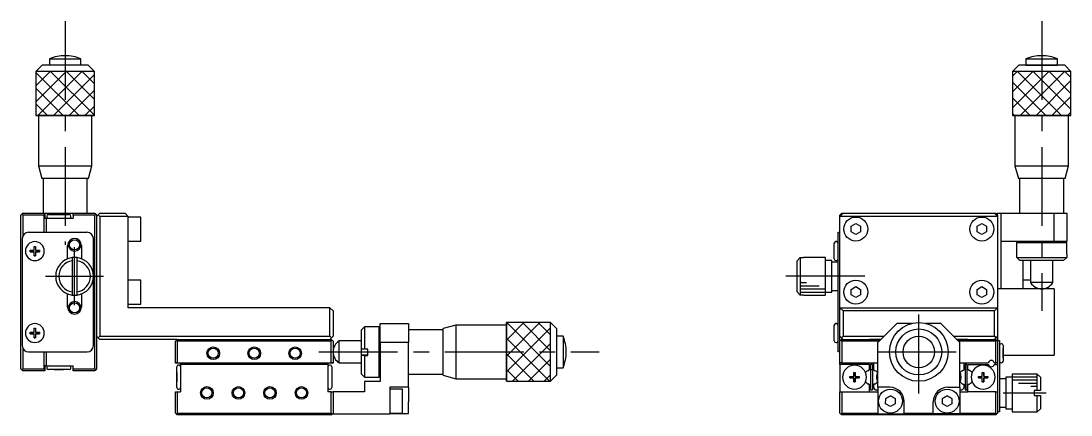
# Model space of a CAD drawing. Extents: x -81 to 365, y 18 to 340.
# Drawn here: x -12.7 to 153.9, y 164 to 226.5 of the extents above; entities that cross this region are included whole.
import ezdxf

# ---------------------------------------------------------------- set-up
doc = ezdxf.new("R2010")
doc.units = 0
doc.header["$LTSCALE"] = 10
doc.linetypes.add('CENTER', pattern=[2, 1.25, -0.25, 0.25, -0.25])
doc.linetypes.add('DASHED', pattern=[3.5, 2, -1.5])
doc.layers.get('0').update_dxf_attribs({"linetype": 'CONTINUOUS'})
doc.layers.add('CENTER', color=1, linetype='CENTER')

msp = doc.modelspace()

# ---------------------------------------------------------------- linework, layer by layer
at = {"color": 7, "linetype": 'CONTINUOUS'}
for p, q in [((-8.212688, 220.485914), (-3.212688, 220.485914)), ((-8.212688, 220.485914), (-8.212688, 219.485914)), ((-3.212688, 219.485914), (-3.212688, 220.485914)), ((146.71828, 220.485914), (151.71828, 220.485914)), ((146.71828, 220.485914), (146.71828, 219.485914)), ((151.71828, 219.485914), (151.71828, 220.485914)), ((-9.362688, 219.485914), (-10.362688, 218.485914)), ((-1.062688, 218.485914), (-10.362688, 218.485914)), ((-10.362688, 218.485914), (-10.362688, 211.485914)), ((-2.062688, 219.485914), (-9.362688, 219.485914)), ((-1.062688, 218.485914), (-2.062688, 219.485914)), ((-1.062688, 211.485914), (-1.062688, 218.485914)), ((145.56828, 219.485914), (144.56828, 218.485914)), ((153.86828, 218.485914), (144.56828, 218.485914)), ((144.56828, 218.485914), (144.56828, 211.485914)), ((146.71828, 219.485914), (145.56828, 219.485914)), ((152.86828, 219.485914), (145.56828, 219.485914)), ((151.71828, 219.485914), (146.71828, 219.485914)), ((146.71828, 219.485914), (151.71828, 219.485914)), ((152.86828, 219.485914), (151.71828, 219.485914)), ((153.86828, 218.485914), (152.86828, 219.485914)), ((153.86828, 211.485914), (153.86828, 218.485914)), ((-1.062688, 211.485914), (-10.362688, 211.485914)), ((-9.962688, 211.485914), (-10.362688, 211.485914)), ((-1.462688, 211.485914), (-9.962688, 211.485914)), ((-1.462688, 211.485914), (-9.962688, 211.485914)), ((-9.962688, 211.485914), (-9.962688, 203.485914)), ((-1.062688, 211.485914), (-1.462688, 211.485914)), ((-1.462688, 203.485914), (-1.462688, 211.485914)), ((149.21828, 211.485914), (144.56828, 211.485914)), ((144.96828, 211.485914), (144.96828, 203.485914)), ((153.86828, 211.485914), (149.21828, 211.485914)), ((153.46828, 203.485914), (153.46828, 211.485914)), ((-9.962688, 203.485914), (-5.712688, 203.485914)), ((-9.962688, 203.485914), (-9.412688, 201.485914)), ((-5.712688, 203.485914), (-1.462688, 203.485914)), ((-2.012688, 201.485914), (-1.462688, 203.485914)), ((144.96828, 203.485914), (153.46828, 203.485914)), ((144.96828, 203.485914), (145.51828, 201.485914)), ((152.91828, 201.485914), (153.46828, 203.485914)), ((-9.212688, 201.485914), (-9.412688, 201.485914)), ((-2.012688, 201.485914), (-9.412688, 201.485914)), ((-2.212688, 201.485914), (-9.212688, 201.485914)), ((-9.212688, 201.485914), (-9.212688, 195.985914)), ((-2.012688, 201.485914), (-2.212688, 201.485914)), ((-2.212688, 195.985914), (-2.212688, 201.485914)), ((152.91828, 201.485914), (145.51828, 201.485914)), ((145.71828, 201.485914), (145.71828, 195.985914)), ((152.71828, 195.985914), (152.71828, 201.485914)), ((-12.712688, 195.685914), (-12.562688, 195.835914)), ((-12.712688, 171.285914), (-12.712688, 195.685914)), ((-12.562688, 195.835914), (-12.412688, 195.985914)), ((-12.412688, 195.685914), (-12.562688, 195.835914)), ((-12.512688, 195.985914), (-12.512688, 195.885914)), ((-12.512688, 195.985914), (-12.412688, 195.985914)), ((-12.412688, 195.985914), (-9.012688, 195.985914)), ((-12.412688, 195.685914), (-12.412688, 192.421804)), ((-9.012688, 195.685914), (-12.412688, 195.685914)), ((-9.012688, 195.985914), (-9.012688, 195.685914)), ((-9.012688, 195.985914), (-8.912688, 195.985914)), ((-9.012688, 192.985914), (-9.012688, 195.685914)), ((-8.912688, 195.985914), (-4.412688, 195.985914)), ((-8.912688, 195.985914), (-8.912688, 195.185914)), ((-8.912688, 195.185914), (-8.712688, 195.185914)), ((-8.712688, 195.185914), (-8.712688, 192.985914)), ((-8.712688, 195.185914), (-7.512688, 195.185914)), ((-8.612688, 195.535914), (-8.612688, 195.435914)), ((-8.362688, 195.785914), (-6.712688, 195.785914)), ((-7.512688, 195.185914), (-5.912688, 195.185914)), ((-7.462688, 195.785914), (-6.837688, 195.785914)), ((-6.837688, 195.785914), (-6.587688, 195.785914)), ((-6.712688, 195.785914), (-5.062688, 195.785914)), ((-6.587688, 195.785914), (-5.962688, 195.785914)), ((-5.912688, 195.185914), (-4.412688, 195.185914)), ((-4.812688, 195.435914), (-4.812688, 195.535914)), ((-4.412688, 195.985914), (-1.012688, 195.985914)), ((-4.412688, 195.685914), (-4.412688, 195.985914)), ((-4.412688, 195.685914), (-4.412688, 195.185914)), ((-1.012688, 195.685914), (-4.412688, 195.685914)), ((-1.012688, 195.985914), (-0.862688, 195.835914)), ((-0.862688, 195.835914), (-1.012688, 195.685914)), ((-1.012688, 171.285914), (-1.012688, 195.685914)), ((-0.862688, 195.835914), (-0.712688, 195.685914)), ((-0.462688, 195.735914), (-0.712688, 195.485914)), ((-0.712688, 195.685914), (-0.712688, 171.285914)), ((-0.212688, 195.985914), (-0.462688, 195.735914)), ((-0.212688, 195.485914), (-0.462688, 195.735914)), ((-0.212688, 195.985914), (3.787312, 195.985914)), ((-0.212688, 195.485914), (-0.212688, 176.485914)), ((4.287312, 195.485914), (-0.212688, 195.485914)), ((4.287312, 195.485914), (3.787312, 195.985914)), ((4.287312, 180.985914), (4.287312, 195.485914)), ((6.287312, 195.385914), (4.287312, 195.385914)), ((6.287312, 191.585914), (6.287312, 195.385914)), ((117.21828, 195.485914), (117.71828, 195.985914)), ((117.36828, 195.835914), (117.21828, 195.685914)), ((117.21828, 195.485914), (117.21828, 195.685914)), ((142.21828, 195.485914), (117.21828, 195.485914)), ((117.21828, 180.985914), (117.21828, 195.485914)), ((117.51828, 195.985914), (117.36828, 195.835914)), ((117.36828, 195.835914), (117.46828, 195.735914)), ((117.51828, 195.985914), (117.71828, 195.985914)), ((117.71828, 195.985914), (141.71828, 195.985914)), ((141.71828, 195.985914), (142.21828, 195.485914)), ((141.71828, 195.985914), (141.91828, 195.985914)), ((142.06828, 195.835914), (141.91828, 195.985914)), ((142.06828, 195.835914), (141.96828, 195.735914)), ((142.21828, 195.685914), (142.06828, 195.835914)), ((142.21828, 195.685914), (142.21828, 195.985914)), ((142.21828, 195.985914), (142.71828, 195.985914)), ((142.21828, 195.685914), (142.21828, 195.485914)), ((142.21828, 195.485914), (142.21828, 180.985914)), ((142.71828, 195.985914), (142.71828, 191.485914)), ((142.71828, 195.985914), (151.21828, 195.985914)), ((151.21828, 191.485914), (151.21828, 195.985914)), ((151.21828, 195.985914), (153.21828, 195.985914)), ((153.21828, 195.985914), (153.21828, 191.485914)), ((118.96828, 193.918926), (119.71828, 194.351939)), ((118.96828, 193.052901), (118.96828, 193.918926)), ((119.71828, 194.351939), (120.46828, 193.918926)), ((120.46828, 193.918926), (120.46828, 193.052901)), ((138.96828, 193.918926), (139.71828, 194.351939)), ((138.96828, 193.052901), (138.96828, 193.918926)), ((139.71828, 194.351939), (140.46828, 193.918926)), ((140.46828, 193.918926), (140.46828, 193.052901)), ((-12.512688, 191.985914), (-12.512688, 174.985914)), ((-11.512688, 192.985914), (-2.212688, 192.985914)), ((-1.212688, 185.985914), (-1.212688, 191.985914)), ((4.287312, 191.585914), (6.287312, 191.585914)), ((116.91828, 192.985914), (117.21828, 192.985914)), ((116.91828, 191.985914), (116.91828, 192.985914)), ((116.91828, 190.785914), (116.91828, 191.985914)), ((119.71828, 192.619888), (118.96828, 193.052901)), ((120.46828, 193.052901), (119.71828, 192.619888)), ((139.71828, 192.619888), (138.96828, 193.052901)), ((140.46828, 193.052901), (139.71828, 192.619888)), ((-11.262688, 190.110914), (-10.637688, 190.110914)), ((-11.262688, 189.860914), (-11.262688, 190.110914)), ((-10.637688, 190.735914), (-10.387688, 190.735914)), ((-10.637688, 190.110914), (-10.637688, 190.735914)), ((-10.387688, 190.735914), (-10.387688, 190.110914)), ((-10.387688, 190.110914), (-9.762688, 190.110914)), ((-9.762688, 190.110914), (-9.762688, 189.860914)), ((-5.312688, 188.776971), (-5.312688, 190.885914)), ((-3.112688, 190.885914), (-3.112688, 188.776971)), ((116.31828, 189.985914), (116.31828, 191.235914)), ((116.31828, 188.735914), (116.31828, 189.985914)), ((116.66828, 191.485914), (116.56828, 191.485914)), ((116.91828, 189.185914), (116.91828, 190.785914)), ((151.21828, 191.485914), (142.71828, 191.485914)), ((142.71828, 191.485914), (142.71828, 183.985914)), ((145.41828, 191.485914), (145.21828, 191.285914)), ((153.21828, 191.285914), (145.21828, 191.285914)), ((145.21828, 191.285914), (145.21828, 189.485914)), ((153.21828, 191.485914), (151.21828, 191.485914)), ((153.21828, 191.285914), (153.01828, 191.485914)), ((153.21828, 189.485914), (153.21828, 191.285914)), ((-10.637688, 189.860914), (-11.262688, 189.860914)), ((-11.262688, 189.860914), (-10.637688, 189.860914)), ((-10.637688, 189.235914), (-10.637688, 189.860914)), ((-10.387688, 189.235914), (-10.637688, 189.235914)), ((-10.637688, 189.235914), (-10.387688, 189.235914)), ((-10.387688, 189.860914), (-10.387688, 189.235914)), ((-9.762688, 189.860914), (-10.387688, 189.860914)), ((-10.387688, 189.860914), (-9.762688, 189.860914)), ((-4.612688, 188.959127), (-4.612688, 188.453706)), ((-4.612688, 188.959127), (-4.612688, 183.0127)), ((-4.612688, 188.453706), (-4.612688, 183.518121)), ((-3.812688, 188.453706), (-3.812688, 188.959127)), ((-3.812688, 183.518121), (-3.812688, 188.453706)), ((110.41828, 188.453706), (110.91828, 188.959127)), ((110.41828, 183.518121), (110.41828, 188.453706)), ((110.91828, 188.959127), (110.91828, 183.0127)), ((110.91828, 188.959127), (111.41828, 188.959127)), ((111.41828, 188.959127), (111.41828, 188.985914)), ((114.91828, 188.985914), (111.41828, 188.985914)), ((114.91828, 182.985914), (114.91828, 188.985914)), ((114.91828, 188.485914), (114.91828, 188.985914)), ((114.91828, 183.485914), (114.91828, 188.485914)), ((114.91828, 183.485914), (114.91828, 188.485914)), ((115.91828, 188.485914), (114.91828, 188.485914)), ((115.91828, 188.085814), (115.91828, 188.485914)), ((115.91828, 188.235914), (115.91828, 188.485914)), ((116.56828, 188.485914), (116.66828, 188.485914)), ((116.91828, 177.785914), (116.91828, 189.185914)), ((145.249653, 189.485914), (145.21828, 189.485914)), ((145.249653, 189.485914), (145.21828, 189.485914)), ((145.249653, 188.985914), (145.249653, 189.485914)), ((145.249653, 188.985914), (153.186907, 188.985914)), ((145.754178, 188.485914), (145.249653, 188.985914)), ((152.682382, 188.485914), (145.754178, 188.485914)), ((146.260225, 188.485914), (145.754178, 188.485914)), ((146.21828, 188.485914), (146.21828, 183.985914)), ((147.46828, 188.485914), (147.46828, 184.985914)), ((150.96828, 184.985914), (150.96828, 188.485914)), ((152.682382, 188.485914), (152.176335, 188.485914)), ((153.186907, 188.985914), (152.682382, 188.485914)), ((153.21828, 189.485914), (153.186907, 189.485914)), ((153.21828, 189.485914), (153.186907, 189.485914)), ((153.186907, 189.485914), (153.186907, 188.985914)), ((116.91828, 188.235914), (115.91828, 188.235914)), ((115.91828, 186.080934), (115.91828, 188.085814)), ((-1.212688, 174.985914), (-1.212688, 185.985914)), ((6.287312, 185.385914), (4.287312, 185.385914)), ((6.287312, 181.585914), (6.287312, 185.385914)), ((115.91828, 185.890893), (115.91828, 186.080934)), ((115.91828, 183.886013), (115.91828, 185.890893)), ((147.46828, 185.385914), (146.21828, 185.385914)), ((150.96828, 184.985914), (147.46828, 184.985914)), ((-4.612688, 183.518121), (-4.612688, 183.0127)), ((-3.812688, 183.0127), (-3.812688, 183.518121)), ((110.91828, 183.0127), (110.41828, 183.518121)), ((114.91828, 182.985914), (114.91828, 183.485914)), ((114.91828, 183.485914), (115.91828, 183.485914)), ((115.91828, 183.485914), (115.91828, 183.886013)), ((115.91828, 183.735914), (116.91828, 183.735914)), ((115.91828, 183.485914), (115.91828, 183.735914)), ((118.96828, 183.918926), (119.71828, 184.351939)), ((118.96828, 183.052901), (118.96828, 183.918926)), ((119.71828, 184.351939), (120.46828, 183.918926)), ((120.46828, 183.918926), (120.46828, 183.052901)), ((138.96828, 183.918926), (139.71828, 184.351939)), ((138.96828, 183.052901), (138.96828, 183.918926)), ((139.71828, 184.351939), (140.46828, 183.918926)), ((140.46828, 183.918926), (140.46828, 183.052901)), ((151.21828, 183.985914), (142.21828, 183.985914)), ((148.21828, 183.985914), (148.21828, 184.249121)), ((151.21828, 183.985914), (151.21828, 173.485914)), ((-5.312688, 181.085914), (-5.312688, 183.194857)), ((-3.112688, 183.194857), (-3.112688, 181.085914)), ((4.287312, 181.585914), (6.287312, 181.585914)), ((111.41828, 183.0127), (110.91828, 183.0127)), ((111.41828, 182.985914), (111.41828, 183.0127)), ((111.41828, 182.985914), (114.91828, 182.985914)), ((119.71828, 182.619888), (118.96828, 183.052901)), ((120.46828, 183.052901), (119.71828, 182.619888)), ((139.71828, 182.619888), (138.96828, 183.052901)), ((140.46828, 183.052901), (139.71828, 182.619888)), ((36.287312, 180.985914), (4.287312, 180.985914)), ((36.287312, 176.485914), (36.287312, 180.985914)), ((36.787312, 180.485914), (36.287312, 180.985914)), ((36.787312, 180.485914), (36.787312, 176.485914)), ((117.71828, 180.485914), (117.21828, 180.985914)), ((117.21828, 180.985914), (142.21828, 180.985914)), ((117.21828, 176.485914), (117.21828, 180.985914)), ((141.71828, 180.485914), (117.71828, 180.485914)), ((117.71828, 180.485914), (117.71828, 176.485914)), ((142.21828, 180.985914), (141.71828, 180.485914)), ((141.71828, 176.485914), (141.71828, 180.485914)), ((142.21828, 180.985914), (142.21828, 176.485914)), ((44.287312, 178.485914), (48.787312, 178.485914)), ((44.287312, 175.485914), (44.287312, 178.485914)), ((48.787312, 178.485914), (48.787312, 175.485914)), ((64.287312, 178.235914), (64.287312, 178.635914)), ((64.287312, 169.335914), (64.287312, 178.635914)), ((71.287312, 178.635914), (64.287312, 178.635914)), ((71.287312, 169.335914), (71.287312, 178.635914)), ((72.287312, 177.635914), (71.287312, 178.635914)), ((116.66828, 178.485914), (116.56828, 178.485914)), ((126.21828, 178.485914), (123.21828, 175.485914)), ((128.546742, 178.485914), (126.21828, 178.485914)), ((133.21828, 178.485914), (130.889817, 178.485914)), ((136.21828, 175.485914), (133.21828, 178.485914)), ((-11.262688, 177.110914), (-10.637688, 177.110914)), ((-11.262688, 176.860914), (-11.262688, 177.110914)), ((-10.637688, 176.860914), (-11.262688, 176.860914)), ((-11.262688, 176.860914), (-10.637688, 176.860914)), ((-10.637688, 177.735914), (-10.387688, 177.735914)), ((-10.637688, 177.110914), (-10.637688, 177.735914)), ((-10.637688, 176.235914), (-10.637688, 176.860914)), ((-10.387688, 177.735914), (-10.387688, 177.110914)), ((-10.387688, 177.110914), (-9.762688, 177.110914)), ((-10.387688, 176.860914), (-10.387688, 176.235914)), ((-9.762688, 176.860914), (-10.387688, 176.860914)), ((-10.387688, 176.860914), (-9.762688, 176.860914)), ((-9.762688, 177.110914), (-9.762688, 176.860914)), ((41.787312, 177.985914), (41.287312, 177.485914)), ((41.287312, 174.45452), (41.287312, 177.485914)), ((41.787312, 177.985914), (41.787312, 174.449951)), ((44.087312, 177.985914), (41.787312, 177.985914)), ((44.087312, 173.949687), (44.087312, 177.985914)), ((44.287312, 177.785914), (44.087312, 177.985914)), ((54.287312, 177.485914), (48.787312, 177.485914)), ((56.287312, 178.235914), (54.287312, 177.685914)), ((54.287312, 170.285914), (54.287312, 177.685914)), ((54.287312, 177.485914), (54.287312, 177.685914)), ((54.287312, 170.485914), (54.287312, 177.485914)), ((56.287312, 178.235914), (56.287312, 169.735914)), ((64.287312, 178.235914), (56.287312, 178.235914)), ((64.287312, 173.985914), (64.287312, 178.235914)), ((64.287312, 169.735914), (64.287312, 178.235914)), ((72.287312, 170.335914), (72.287312, 177.635914)), ((116.31828, 176.985914), (116.31828, 178.235914)), ((116.31828, 175.735914), (116.31828, 176.985914)), ((116.91828, 176.185914), (116.91828, 177.785914)), ((-10.387688, 176.235914), (-10.637688, 176.235914)), ((-10.637688, 176.235914), (-10.387688, 176.235914)), ((-0.712688, 176.485914), (-0.462688, 176.235914)), ((-0.462688, 176.235914), (-0.212688, 176.485914)), ((-0.462688, 176.235914), (-0.212688, 175.985914)), ((-0.212688, 176.485914), (36.287312, 176.485914)), ((12.087312, 175.985914), (-0.212688, 175.985914)), ((11.787312, 175.685914), (11.937312, 175.835914)), ((11.787312, 172.285914), (11.787312, 175.685914)), ((11.937312, 175.835914), (12.087312, 175.985914)), ((11.937312, 175.835914), (12.087312, 175.685914)), ((12.087312, 175.985914), (36.487312, 175.985914)), ((12.087312, 175.685914), (12.087312, 172.285914)), ((36.487312, 175.685914), (12.087312, 175.685914)), ((36.287312, 176.485914), (36.537312, 176.235914)), ((36.287312, 175.985914), (36.537312, 176.235914)), ((36.487312, 175.985914), (36.637312, 175.835914)), ((36.487312, 175.685914), (36.637312, 175.835914)), ((36.487312, 172.285914), (36.487312, 175.685914)), ((36.537312, 176.235914), (36.787312, 176.485914)), ((36.637312, 175.835914), (36.787312, 175.685914)), ((36.787312, 175.685914), (36.787312, 172.285914)), ((37.787312, 172.235914), (37.787312, 175.735914)), ((41.287312, 175.735914), (37.787312, 175.735914)), ((44.287312, 175.485914), (44.287312, 169.285914)), ((48.787312, 175.485914), (44.287312, 175.485914)), ((48.787312, 168.385914), (48.787312, 175.485914)), ((73.287312, 176.485914), (72.287312, 176.485914)), ((73.287312, 176.485914), (73.287312, 171.485914)), ((116.56828, 175.485914), (116.66828, 175.485914)), ((116.91828, 174.985914), (116.91828, 176.185914)), ((116.91828, 173.985914), (116.91828, 174.985914)), ((117.21828, 176.485914), (117.46828, 176.235914)), ((117.21828, 175.685914), (117.21828, 176.485914)), ((117.21828, 175.685914), (117.36828, 175.835914)), ((117.21828, 172.285914), (117.21828, 175.685914)), ((117.51828, 175.985914), (117.36828, 175.835914)), ((117.36828, 175.835914), (117.51828, 175.685914)), ((117.46828, 176.235914), (117.71828, 176.485914)), ((117.71828, 175.985914), (117.46828, 176.235914)), ((117.51828, 176.185914), (117.51828, 175.985914)), ((117.51828, 175.985914), (121.91828, 175.985914)), ((117.51828, 175.685914), (117.51828, 172.285914)), ((123.41828, 175.685914), (117.51828, 175.685914)), ((117.71828, 176.485914), (124.21828, 176.485914)), ((122.11828, 175.785914), (121.91828, 175.985914)), ((123.71828, 175.985914), (121.91828, 175.985914)), ((123.51828, 175.785914), (122.11828, 175.785914)), ((123.21828, 168.385914), (123.21828, 175.485914)), ((135.21828, 176.485914), (141.71828, 176.485914)), ((137.51828, 175.985914), (135.71828, 175.985914)), ((137.31828, 175.785914), (135.91828, 175.785914)), ((141.91828, 175.685914), (136.01828, 175.685914)), ((136.21828, 168.385914), (136.21828, 175.485914)), ((137.51828, 175.985914), (137.31828, 175.785914)), ((137.51828, 175.985914), (141.91828, 175.985914)), ((141.71828, 176.485914), (141.96828, 176.235914)), ((141.96828, 176.235914), (141.71828, 175.985914)), ((141.91828, 175.985914), (141.91828, 176.185914)), ((142.06828, 175.835914), (141.91828, 175.985914)), ((141.91828, 175.685914), (142.06828, 175.835914)), ((141.91828, 172.285914), (141.91828, 175.685914)), ((141.96828, 176.235914), (142.21828, 176.485914)), ((142.06828, 175.835914), (142.21828, 175.685914)), ((142.21828, 176.485914), (142.21828, 175.785914)), ((142.21828, 175.785914), (142.51828, 175.785914)), ((142.21828, 175.685914), (142.21828, 175.785914)), ((142.21828, 175.685914), (142.21828, 172.285914)), ((142.51828, 175.785914), (142.51828, 174.785914)), ((142.86828, 175.285914), (142.76828, 175.285914)), ((143.11828, 175.035914), (143.11828, 172.535914)), ((143.11828, 175.035914), (143.11828, 173.910914)), ((-12.412688, 174.550024), (-12.412688, 171.285914)), ((-11.512688, 173.985914), (-2.212688, 173.985914)), ((-9.012688, 171.285914), (-9.012688, 173.985914)), ((-8.712688, 173.985914), (-8.712688, 171.785914)), ((41.287312, 173.459145), (41.287312, 174.454523)), ((41.787312, 174.449951), (41.287312, 174.45452)), ((41.287312, 173.459145), (41.287312, 173.454561)), ((41.287312, 173.454561), (41.787312, 173.449992)), ((41.287312, 170.485914), (41.287312, 173.454561)), ((42.287312, 174.449951), (41.787312, 174.449951)), ((41.787312, 173.449992), (41.787312, 169.985914)), ((41.787312, 173.449992), (42.287312, 173.449992)), ((42.287312, 173.449992), (42.287312, 174.449951)), ((44.087312, 169.985914), (44.087312, 173.949687)), ((64.287312, 169.735914), (64.287312, 173.985914)), ((117.21828, 173.985914), (116.91828, 173.985914)), ((142.51828, 174.785914), (142.51828, 174.585914)), ((142.51828, 174.585914), (142.51828, 172.985914)), ((143.11828, 174.535914), (143.11828, 173.910914)), ((143.11828, 173.910914), (143.11828, 174.535914)), ((143.11828, 173.910914), (143.11828, 173.660914)), ((143.11828, 173.660914), (143.11828, 173.910914)), ((143.11828, 173.910914), (143.11828, 173.660914)), ((143.11828, 173.660914), (143.11828, 172.535914)), ((143.11828, 173.035914), (143.11828, 173.660914)), ((143.11828, 173.660914), (143.11828, 173.035914)), ((143.11828, 173.485914), (151.21828, 173.485914)), ((-8.712688, 171.785914), (-8.912688, 171.785914)), ((-8.912688, 171.785914), (-8.912688, 170.985914)), ((-8.712688, 171.785914), (-7.512688, 171.785914)), ((-7.512688, 171.785914), (-5.912688, 171.785914)), ((-5.912688, 171.785914), (-4.412688, 171.785914)), ((-4.412688, 171.285914), (-4.412688, 171.785914)), ((12.087312, 172.285914), (11.787312, 172.285914)), ((11.787312, 172.185914), (11.787312, 172.285914)), ((12.587312, 172.185914), (11.787312, 172.185914)), ((11.987312, 168.335914), (11.987312, 171.635914)), ((11.987312, 170.110914), (11.987312, 171.635914)), ((12.087312, 172.285914), (36.487312, 172.285914)), ((12.337312, 171.885914), (12.237312, 171.885914)), ((12.587312, 171.985914), (12.587312, 172.185914)), ((12.587312, 171.985914), (12.587312, 170.785914)), ((35.987312, 171.985914), (12.587312, 171.985914)), ((36.787312, 172.185914), (35.987312, 172.185914)), ((35.987312, 172.185914), (35.987312, 171.985914)), ((35.987312, 171.985914), (35.987312, 170.785914)), ((36.337312, 171.885914), (36.237312, 171.885914)), ((36.787312, 172.285914), (36.487312, 172.285914)), ((36.587312, 171.635914), (36.587312, 169.985914)), ((36.787312, 172.285914), (36.787312, 172.185914)), ((37.787312, 172.235914), (41.287312, 172.235914)), ((117.51828, 172.285914), (117.21828, 172.285914)), ((117.21828, 171.985914), (117.21828, 172.285914)), ((121.91828, 171.985914), (117.21828, 171.985914)), ((117.21828, 171.985914), (117.21828, 167.685914)), ((117.51828, 172.285914), (122.51828, 172.285914)), ((117.51828, 172.285914), (117.51828, 171.985914)), ((121.91828, 171.18738), (121.91828, 171.985914)), ((122.06828, 171.985914), (122.06828, 167.985914)), ((122.36828, 171.985914), (122.06828, 171.985914)), ((122.06828, 171.985914), (122.06828, 171.166926)), ((122.36828, 171.985914), (122.36828, 167.985914)), ((122.51828, 172.285914), (122.51828, 172.185914)), ((123.21828, 172.185914), (122.51828, 172.185914)), ((122.51828, 172.185914), (122.51828, 171.18738)), ((136.91828, 172.185914), (136.21828, 172.185914)), ((136.91828, 172.285914), (140.74131, 172.285914)), ((136.91828, 172.185914), (136.91828, 172.285914)), ((136.91828, 171.18738), (136.91828, 172.185914)), ((137.06828, 171.985914), (137.06828, 167.985914)), ((137.36828, 171.985914), (137.06828, 171.985914)), ((137.06828, 171.985914), (137.06828, 171.166926)), ((137.36828, 171.985914), (137.36828, 167.985914)), ((137.51828, 171.18738), (137.51828, 171.985914)), ((137.51828, 171.985914), (140.74131, 171.985914)), ((141.695249, 172.285914), (141.91828, 172.285914)), ((141.695249, 171.985914), (142.21828, 171.985914)), ((142.21828, 172.285914), (141.91828, 172.285914)), ((141.91828, 171.985914), (141.91828, 172.285914)), ((142.21828, 172.285914), (142.21828, 171.985914)), ((142.21828, 171.985914), (142.21828, 167.685914)), ((142.51828, 172.985914), (142.51828, 165.485914)), ((142.76828, 172.285914), (142.86828, 172.285914)), ((-12.562688, 171.135914), (-12.712688, 171.285914)), ((-12.562688, 171.135914), (-12.412688, 171.285914)), ((-12.412688, 170.985914), (-12.562688, 171.135914)), ((-12.412688, 171.285914), (-9.012688, 171.285914)), ((-9.012688, 170.985914), (-12.412688, 170.985914)), ((-9.012688, 171.285914), (-9.012688, 170.985914)), ((-8.912688, 170.985914), (-9.012688, 170.985914)), ((-8.612688, 171.535914), (-8.612688, 171.435914)), ((-5.062688, 171.185914), (-8.362688, 171.185914)), ((-6.837688, 171.185914), (-8.362688, 171.185914)), ((-7.462688, 171.185914), (-6.837688, 171.185914)), ((-6.837688, 171.185914), (-7.462688, 171.185914)), ((-6.712688, 171.185914), (-6.837688, 171.185914)), ((-6.587688, 171.185914), (-6.837688, 171.185914)), ((-6.837688, 171.185914), (-6.587688, 171.185914)), ((-6.587688, 171.185914), (-6.712688, 171.185914)), ((-5.062688, 171.185914), (-6.587688, 171.185914)), ((-5.962688, 171.185914), (-6.587688, 171.185914)), ((-6.587688, 171.185914), (-5.962688, 171.185914)), ((-4.812688, 171.435914), (-4.812688, 171.535914)), ((-4.412688, 171.285914), (-1.012688, 171.285914)), ((-4.412688, 170.985914), (-4.412688, 171.285914)), ((-1.012688, 170.985914), (-4.412688, 170.985914)), ((-1.012688, 171.285914), (-0.862688, 171.135914)), ((-0.862688, 171.135914), (-1.012688, 170.985914)), ((-0.712688, 171.285914), (-0.862688, 171.135914)), ((11.987312, 170.735914), (11.987312, 170.110914)), ((11.987312, 170.110914), (11.987312, 170.735914)), ((11.987312, 169.985914), (11.987312, 170.110914)), ((11.987312, 169.860914), (11.987312, 170.110914)), ((11.987312, 170.110914), (11.987312, 169.860914)), ((11.987312, 169.860914), (11.987312, 169.985914)), ((12.587312, 170.785914), (12.587312, 169.185914)), ((35.987312, 170.785914), (35.987312, 169.185914)), ((36.587312, 170.735914), (36.587312, 170.110914)), ((36.587312, 170.110914), (36.587312, 169.860914)), ((36.587312, 169.985914), (36.587312, 168.335914)), ((41.287312, 170.485914), (41.787312, 169.985914)), ((41.787312, 169.985914), (44.087312, 169.985914)), ((44.087312, 169.985914), (44.287312, 170.185914)), ((48.787312, 170.485914), (54.287312, 170.485914)), ((54.287312, 170.285914), (54.287312, 170.485914)), ((54.287312, 170.285914), (56.287312, 169.735914)), ((71.287312, 169.335914), (72.287312, 170.335914)), ((72.287312, 171.485914), (73.287312, 171.485914)), ((118.76828, 170.110914), (119.39328, 170.110914)), ((118.76828, 169.860914), (118.76828, 170.110914)), ((119.39328, 170.735914), (119.64328, 170.735914)), ((119.39328, 170.110914), (119.39328, 170.735914)), ((119.64328, 170.735914), (119.64328, 170.110914)), ((119.64328, 170.110914), (119.64328, 170.735914)), ((119.64328, 170.110914), (120.26828, 170.110914)), ((120.26828, 170.110914), (120.26828, 169.860914)), ((120.26828, 169.860914), (120.26828, 170.110914)), ((121.62303, 171.016917), (121.91828, 171.18738)), ((121.91828, 171.285914), (122.06828, 171.285914)), ((122.06828, 171.235914), (122.06828, 171.166926)), ((122.06828, 171.235914), (122.06828, 168.735914)), ((122.06828, 171.235914), (122.06828, 171.166926)), ((122.06828, 171.235914), (122.06828, 171.166926)), ((122.06828, 171.235914), (122.06828, 171.166926)), ((122.36828, 171.285914), (122.51828, 171.285914)), ((122.51828, 171.18738), (122.81353, 171.016917)), ((136.62303, 171.016917), (136.91828, 171.18738)), ((136.91828, 171.285914), (137.06828, 171.285914)), ((137.06828, 171.235914), (137.06828, 171.166926)), ((137.06828, 171.235914), (137.06828, 168.735914)), ((137.06828, 171.235914), (137.06828, 171.166926)), ((137.06828, 171.235914), (137.06828, 171.166926)), ((137.06828, 171.235914), (137.06828, 171.166926)), ((137.06828, 171.235914), (137.06828, 171.166926)), ((137.36828, 171.285914), (137.51828, 171.285914)), ((137.81353, 171.016917), (137.51828, 171.18738)), ((139.16828, 170.110914), (139.79328, 170.110914)), ((139.16828, 169.860914), (139.16828, 170.110914)), ((139.79328, 170.735914), (140.04328, 170.735914)), ((139.79328, 170.110914), (139.79328, 170.735914)), ((140.04328, 170.735914), (140.04328, 170.110914)), ((140.04328, 170.110914), (140.04328, 170.735914)), ((140.04328, 170.110914), (140.66828, 170.110914)), ((140.66828, 170.110914), (140.66828, 169.860914)), ((140.66828, 169.860914), (140.66828, 170.110914)), ((143.51828, 169.985914), (143.51828, 164.985914)), ((144.51828, 169.985914), (143.51828, 169.985914)), ((143.51828, 169.985914), (143.51828, 164.985914)), ((144.51828, 169.985914), (143.51828, 169.985914)), ((144.51828, 170.485914), (144.51828, 164.485914)), ((148.51828, 170.485914), (144.51828, 170.485914)), ((144.51828, 170.485914), (144.51828, 164.485914)), ((148.51828, 170.485914), (144.51828, 170.485914)), ((148.51828, 167.885914), (148.51828, 170.485914)), ((149.01828, 169.985914), (148.51828, 170.485914)), ((148.51828, 167.885914), (148.51828, 170.485914)), ((149.01828, 169.985914), (148.51828, 170.485914)), ((149.01828, 169.985914), (149.01828, 167.885914)), ((149.01828, 169.985914), (149.01828, 167.885914)), ((11.987312, 168.335914), (11.987312, 169.860914)), ((11.987312, 169.235914), (11.987312, 169.860914)), ((11.987312, 169.860914), (11.987312, 169.235914)), ((12.587312, 169.185914), (12.587312, 167.685914)), ((35.987312, 169.185914), (35.987312, 167.685914)), ((36.587312, 169.860914), (36.587312, 169.235914)), ((41.787312, 169.285914), (41.787312, 167.685914)), ((44.287312, 169.285914), (41.787312, 169.285914)), ((48.787312, 168.385914), (45.787312, 168.385914)), ((45.787312, 168.385914), (45.787312, 164.185914)), ((48.787312, 168.385914), (48.787312, 166.085914)), ((56.287312, 169.735914), (64.287312, 169.735914)), ((64.287312, 169.335914), (64.287312, 169.735914)), ((64.287312, 169.335914), (71.287312, 169.335914)), ((119.39328, 169.860914), (118.76828, 169.860914)), ((118.76828, 169.860914), (119.39328, 169.860914)), ((119.39328, 169.235914), (119.39328, 169.860914)), ((119.64328, 169.235914), (119.39328, 169.235914)), ((119.39328, 169.235914), (119.64328, 169.235914)), ((119.64328, 169.860914), (119.64328, 169.235914)), ((120.26828, 169.860914), (119.64328, 169.860914)), ((119.64328, 169.860914), (120.26828, 169.860914)), ((119.64328, 169.235914), (119.64328, 169.860914)), ((121.91828, 168.784448), (121.62303, 168.954911)), ((121.91828, 167.685914), (121.91828, 168.784448)), ((122.06828, 168.804901), (122.06828, 168.735914)), ((122.06828, 168.804901), (122.06828, 168.735914)), ((122.06828, 168.804901), (122.06828, 168.735914)), ((122.06828, 168.804901), (122.06828, 168.735914)), ((122.06828, 168.804901), (122.06828, 168.735914)), ((122.06828, 168.804901), (122.06828, 168.735914)), ((122.06828, 168.804901), (122.06828, 168.735914)), ((122.06828, 168.804901), (122.06828, 167.985914)), ((122.06828, 168.804901), (122.06828, 168.735914)), ((122.06828, 168.804901), (122.06828, 168.735914)), ((122.06828, 168.804901), (122.06828, 168.735914)), ((122.06828, 168.804901), (122.06828, 168.735914)), ((122.06828, 168.804901), (122.06828, 168.735914)), ((122.06828, 168.804901), (122.06828, 168.735914)), ((122.81353, 168.954911), (122.51828, 168.784448)), ((122.51828, 168.784448), (122.51828, 168.285914)), ((122.51828, 168.285914), (122.81828, 167.985914)), ((125.11828, 168.385914), (123.21828, 168.385914)), ((123.21828, 168.385914), (123.21828, 164.185914)), ((134.31828, 168.385914), (136.21828, 168.385914)), ((136.21828, 168.385914), (136.21828, 164.185914)), ((136.61828, 167.985914), (136.91828, 168.285914)), ((136.91828, 168.784448), (136.62303, 168.954911)), ((136.91828, 168.285914), (136.91828, 168.784448)), ((137.06828, 168.804901), (137.06828, 168.735914)), ((137.06828, 168.804901), (137.06828, 168.735914)), ((137.06828, 168.804901), (137.06828, 168.735914)), ((137.06828, 168.804901), (137.06828, 168.735914)), ((137.06828, 168.804901), (137.06828, 168.735914)), ((137.06828, 168.804901), (137.06828, 168.735914)), ((137.06828, 168.804901), (137.06828, 168.735914)), ((137.06828, 168.804901), (137.06828, 168.735914)), ((137.06828, 168.804901), (137.06828, 168.735914)), ((137.06828, 168.804901), (137.06828, 167.985914)), ((137.06828, 168.804901), (137.06828, 168.735914)), ((137.06828, 168.804901), (137.06828, 168.735914)), ((137.06828, 168.804901), (137.06828, 168.735914)), ((137.06828, 168.804901), (137.06828, 168.735914)), ((137.51828, 168.784448), (137.81353, 168.954911)), ((137.51828, 167.685914), (137.51828, 168.784448)), ((139.79328, 169.860914), (139.16828, 169.860914)), ((139.16828, 169.860914), (139.79328, 169.860914)), ((139.79328, 169.235914), (139.79328, 169.860914)), ((140.04328, 169.235914), (139.79328, 169.235914)), ((139.79328, 169.235914), (140.04328, 169.235914)), ((140.04328, 169.860914), (140.04328, 169.235914)), ((140.66828, 169.860914), (140.04328, 169.860914)), ((140.04328, 169.235914), (140.04328, 169.860914)), ((140.04328, 169.860914), (140.66828, 169.860914)), ((143.51828, 169.735914), (142.51828, 169.735914)), ((11.787312, 164.285914), (11.787312, 167.685914)), ((11.787312, 167.685914), (12.087312, 167.685914)), ((12.087312, 167.685914), (12.087312, 164.285914)), ((12.087312, 167.685914), (12.587312, 167.685914)), ((12.237312, 168.085914), (12.337312, 168.085914)), ((36.487312, 167.685914), (35.987312, 167.685914)), ((36.237312, 168.085914), (36.337312, 168.085914)), ((36.487312, 164.285914), (36.487312, 167.685914)), ((36.487312, 167.685914), (36.787312, 167.685914)), ((41.787312, 167.685914), (36.787312, 167.685914)), ((36.787312, 167.685914), (36.787312, 164.285914)), ((47.787312, 168.085914), (45.787312, 168.085914)), ((47.787312, 164.285914), (47.787312, 168.085914)), ((117.21828, 164.285914), (117.21828, 167.685914)), ((117.21828, 167.685914), (117.51828, 167.685914)), ((117.51828, 167.685914), (117.51828, 164.285914)), ((117.51828, 167.685914), (121.91828, 167.685914)), ((121.91828, 167.585914), (121.91828, 167.685914)), ((123.21828, 167.585914), (121.91828, 167.585914)), ((122.06828, 167.985914), (122.36828, 167.985914)), ((122.81828, 167.985914), (123.21828, 167.985914)), ((124.464389, 165.759711), (124.472232, 166.625701)), ((124.472232, 166.625701), (125.226123, 167.051904)), ((125.226123, 167.051904), (124.472232, 166.625701)), ((125.226123, 167.051904), (125.972171, 166.612116)), ((125.972171, 166.612116), (125.226123, 167.051904)), ((125.972171, 166.612116), (125.964328, 165.746126)), ((133.464389, 165.759711), (133.472232, 166.625701)), ((133.472232, 166.625701), (134.226123, 167.051904)), ((134.226123, 167.051904), (133.472232, 166.625701)), ((134.226123, 167.051904), (134.972171, 166.612116)), ((134.972171, 166.612116), (134.226123, 167.051904)), ((134.972171, 166.612116), (134.964328, 165.746126)), ((136.21828, 167.985914), (136.61828, 167.985914)), ((137.51828, 167.585914), (136.21828, 167.585914)), ((137.06828, 167.985914), (137.36828, 167.985914)), ((137.51828, 167.685914), (137.51828, 167.585914)), ((141.91828, 167.685914), (137.51828, 167.685914)), ((141.91828, 164.285914), (141.91828, 167.685914)), ((141.91828, 167.685914), (142.21828, 167.685914)), ((142.21828, 167.685914), (142.21828, 164.285914)), ((148.01828, 167.885914), (148.01828, 167.085914)), ((148.51828, 167.885914), (148.01828, 167.885914)), ((148.51828, 167.885914), (148.01828, 167.885914)), ((148.01828, 167.885914), (148.01828, 167.085914)), ((148.01828, 167.085914), (148.51828, 167.085914)), ((148.01828, 167.085914), (148.517887, 167.085914)), ((148.517887, 167.085914), (148.51828, 167.085914)), ((149.01828, 167.885914), (148.51828, 167.885914)), ((149.01828, 167.885914), (148.51828, 167.885914)), ((148.51828, 164.485914), (148.51828, 167.085914)), ((148.51828, 167.085914), (149.01828, 167.085914)), ((148.51828, 164.485914), (148.51828, 167.085914)), ((148.51828, 167.085914), (149.01828, 167.085914)), ((149.01828, 167.085914), (149.01828, 164.985914)), ((149.01828, 167.085914), (149.01828, 164.985914)), ((48.787312, 164.285914), (48.787312, 166.085914)), ((125.210437, 165.319924), (124.464389, 165.759711)), ((125.964328, 165.746126), (125.210437, 165.319924)), ((127.41828, 164.285914), (127.41828, 166.085914)), ((132.01828, 164.285914), (132.01828, 166.085914)), ((134.210437, 165.319924), (133.464389, 165.759711)), ((134.964328, 165.746126), (134.210437, 165.319924)), ((142.51828, 165.485914), (142.51828, 164.485914)), ((142.51828, 165.235914), (143.51828, 165.235914)), ((143.51828, 164.985914), (144.51828, 164.985914)), ((143.51828, 164.985914), (144.51828, 164.985914)), ((148.51828, 164.485914), (149.01828, 164.985914)), ((148.51828, 164.485914), (149.01828, 164.985914)), ((11.937312, 164.135914), (11.787312, 164.285914)), ((12.087312, 164.285914), (11.937312, 164.135914)), ((11.937312, 164.135914), (12.087312, 163.985914)), ((12.087312, 164.285914), (36.487312, 164.285914)), ((36.487312, 163.985914), (12.087312, 163.985914)), ((36.637312, 164.135914), (36.487312, 164.285914)), ((36.487312, 163.985914), (36.637312, 164.135914)), ((36.787312, 164.285914), (36.637312, 164.135914)), ((36.787312, 164.185914), (36.787312, 164.285914)), ((36.787312, 164.185914), (45.787312, 164.185914)), ((45.787312, 164.285914), (47.787312, 164.285914)), ((48.687312, 164.185914), (45.787312, 164.185914)), ((48.687312, 164.185914), (48.787312, 164.285914)), ((117.36828, 164.135914), (117.21828, 164.285914)), ((117.51828, 164.285914), (117.36828, 164.135914)), ((117.51828, 163.985914), (117.36828, 164.135914)), ((117.51828, 164.285914), (123.21828, 164.285914)), ((141.91828, 163.985914), (117.51828, 163.985914)), ((123.21828, 164.185914), (127.41828, 164.185914)), ((127.41828, 164.285914), (132.01828, 164.285914)), ((127.41828, 164.185914), (127.41828, 164.285914)), ((132.01828, 164.185914), (127.41828, 164.185914)), ((132.01828, 164.285914), (132.01828, 164.185914)), ((136.21828, 164.185914), (132.01828, 164.185914)), ((136.21828, 164.285914), (141.91828, 164.285914)), ((142.06828, 164.135914), (141.91828, 164.285914)), ((141.91828, 163.985914), (142.06828, 164.135914)), ((142.21828, 164.285914), (142.06828, 164.135914)), ((142.51828, 164.485914), (142.21828, 164.485914)), ((144.51828, 164.485914), (148.51828, 164.485914)), ((144.51828, 164.485914), (148.51828, 164.485914))]:
    msp.add_line(p, q, dxfattribs=at)
at = {"color": 3, "linetype": 'CONTINUOUS'}
for p, q in [((-10.362688, 216.188711), (-8.065485, 218.485914)), ((-10.362688, 213.688711), (-5.565485, 218.485914)), ((-10.362688, 218.339462), (-3.50914, 211.485914)), ((-10.065485, 211.485914), (-3.065485, 218.485914)), ((-8.00914, 218.485914), (-1.062688, 211.539462)), ((-5.50914, 218.485914), (-1.062688, 214.039462)), ((-3.00914, 218.485914), (-1.062688, 216.539462)), ((144.56828, 217.725646), (145.328548, 218.485914)), ((144.56828, 215.225646), (147.828548, 218.485914)), ((144.56828, 212.725646), (150.328548, 218.485914)), ((145.384893, 218.485914), (152.384893, 211.485914)), ((145.828548, 211.485914), (152.828548, 218.485914)), ((147.884893, 218.485914), (153.86828, 212.502526)), ((150.384893, 218.485914), (153.86828, 215.002526)), ((152.884893, 218.485914), (153.86828, 217.502526)), ((-7.565485, 211.485914), (-1.062688, 217.988711)), ((144.56828, 216.802526), (149.884893, 211.485914)), ((148.328548, 211.485914), (153.86828, 217.025646)), ((-10.362688, 215.839462), (-6.00914, 211.485914)), ((-5.065485, 211.485914), (-1.062688, 215.488711)), ((-10.362688, 213.339462), (-8.50914, 211.485914)), ((144.56828, 214.302526), (147.384893, 211.485914)), ((150.828548, 211.485914), (153.86828, 214.525646)), ((-2.565485, 211.485914), (-1.062688, 212.988711)), ((144.56828, 211.802526), (144.884893, 211.485914)), ((153.328548, 211.485914), (153.86828, 212.025646)), ((110.91828, 184.985914), (111.91828, 184.985914)), ((110.91828, 184.485914), (113.91828, 184.485914)), ((110.91828, 183.985914), (114.91828, 183.985914)), ((110.91828, 183.485914), (114.91828, 183.485914)), ((64.287312, 178.338711), (64.584515, 178.635914)), ((64.287312, 175.838711), (67.084515, 178.635914)), ((64.287312, 173.338711), (69.584515, 178.635914)), ((64.34086, 178.635914), (71.287312, 171.689462)), ((66.84086, 178.635914), (71.287312, 174.189462)), ((69.34086, 178.635914), (71.287312, 176.689462)), ((64.287312, 170.838711), (71.287312, 177.838711)), ((64.287312, 176.189462), (71.14086, 169.335914)), ((65.284515, 169.335914), (71.287312, 175.338711)), ((42.287312, 173.459145), (41.287312, 173.459145)), ((64.287312, 173.689462), (68.64086, 169.335914)), ((67.784515, 169.335914), (71.287312, 172.838711)), ((64.287312, 171.189462), (66.14086, 169.335914)), ((70.284515, 169.335914), (71.287312, 170.338711)), ((148.51828, 169.985914), (144.51828, 169.985914)), ((148.51828, 169.485914), (144.51828, 169.485914)), ((148.51828, 168.985914), (145.51828, 168.985914)), ((148.51828, 168.485914), (147.51828, 168.485914))]:
    msp.add_line(p, q, dxfattribs=at)
at = {"color": 3, "linetype": 'DASHED'}
for p, q in [((-1.062688, 218.485914), (-10.362688, 218.485914)), ((-10.362688, 218.485914), (-10.362688, 211.485914)), ((-1.062688, 211.485914), (-1.062688, 218.485914)), ((144.56828, 218.485914), (144.56828, 211.485914)), ((153.86828, 218.485914), (144.56828, 218.485914)), ((153.86828, 211.485914), (153.86828, 218.485914)), ((-10.362688, 211.485914), (-1.062688, 211.485914)), ((144.56828, 211.485914), (153.86828, 211.485914)), ((71.287312, 178.635914), (64.287312, 178.635914)), ((64.287312, 178.635914), (64.287312, 169.335914)), ((71.287312, 169.335914), (71.287312, 178.635914)), ((64.287312, 169.335914), (71.287312, 169.335914))]:
    msp.add_line(p, q, dxfattribs=at)
at = {"color": 7, "linetype": 'CONTINUOUS'}
for centre, radius in [((119.71828, 193.485914), 1.9), ((139.71828, 193.485914), 1.9), ((-4.212688, 190.985914), 0.8), ((119.71828, 183.485914), 1.9), ((139.71828, 183.485914), 1.9), ((-4.212688, 180.985914), 0.8), ((129.71828, 173.985914), 4.65), ((129.71828, 173.985914), 3.65), ((129.71828, 173.985914), 2.5), ((17.787312, 173.785914), 0.8), ((24.287312, 173.785914), 0.8), ((30.787312, 173.785914), 0.8), ((16.787312, 167.485914), 0.8), ((21.787312, 167.485914), 0.8), ((26.787312, 167.485914), 0.8), ((31.787312, 167.485914), 0.8), ((125.21828, 166.185914), 1.9), ((134.21828, 166.185914), 1.9)]:
    msp.add_circle(centre, radius, dxfattribs=at)
at = {"color": 3, "linetype": 'CONTINUOUS'}
for centre in [(17.787312, 173.785914), (24.287312, 173.785914), (30.787312, 173.785914), (16.787312, 167.485914), (21.787312, 167.485914), (26.787312, 167.485914), (31.787312, 167.485914)]:
    msp.add_circle(centre, 1, dxfattribs=at)
at = {"color": 7, "linetype": 'CONTINUOUS'}
for centre, radius, start, end in [((-5.712688, 214.485914), 6.5, 90, 112.619865), ((-5.712688, 214.485914), 6.5, 67.380135, 90), ((149.21828, 214.485914), 6.5, 90, 112.619865), ((149.21828, 214.485914), 6.5, 67.380135, 90), ((-8.362688, 195.535914), 0.25, 90, 180), ((-8.362688, 195.435914), 0.25, 180, 270), ((-5.062688, 195.535914), 0.25, 0, 90), ((-5.062688, 195.435914), 0.25, 270, 0), ((-11.512688, 191.985914), 1, 90, 180), ((-4.212688, 190.885914), 1.1, 0, 180), ((-2.212688, 191.985914), 1, 0, 90), ((-10.512688, 189.985914), 1.5, 0, 270), ((-10.512688, 189.985914), 1.5, 270, 0), ((116.56828, 191.235914), 0.25, 90, 180), ((116.66828, 191.235914), 0.25, 0, 90), ((-4.212688, 185.985914), 3, 97.662256, 262.337744), ((-4.212688, 185.985914), 2.5, 99.206896, 260.793104), ((-4.212688, 185.985914), 3, 82.337744, 97.662256), ((-4.212688, 185.985914), 3, 277.662256, 82.337744), ((-4.212688, 185.985914), 2.5, 279.206896, 80.793104), ((116.56828, 188.735914), 0.25, 180, 270), ((116.66828, 188.735914), 0.25, 270, 0), ((149.21828, 186.017164), 2.03125, 210.510237, 270), ((149.21828, 186.017164), 2.03125, 270, 329.489763), ((-4.212688, 185.985914), 3, 262.337744, 277.662256), ((-4.212688, 181.085914), 1.1, 180, 0), ((-10.512688, 176.985914), 1.5, 0, 270), ((116.56828, 178.235914), 0.25, 90, 180), ((116.66828, 178.235914), 0.25, 0, 90), ((-10.512688, 176.985914), 1.5, 270, 0), ((-11.512688, 174.985914), 1, 180, 270), ((-2.212688, 174.985914), 1, 270, 0), ((38.818562, 173.985914), 2.03125, 120.510237, 180), ((67.287312, 173.985914), 6.5, 0, 22.619865), ((116.56828, 175.735914), 0.25, 180, 270), ((116.66828, 175.735914), 0.25, 270, 0), ((142.76828, 175.035914), 0.25, 90, 180), ((142.86828, 175.035914), 0.25, 0, 90), ((38.818562, 173.985914), 2.03125, 180, 239.489763), ((67.287312, 173.985914), 6.5, 337.380135, 0), ((-8.362688, 171.535914), 0.25, 90, 180), ((-5.062688, 171.535914), 0.25, 0, 90), ((12.237312, 171.635914), 0.25, 90, 180), ((12.337312, 171.635914), 0.25, 0, 90), ((36.237312, 171.635914), 0.25, 90, 180), ((36.337312, 171.635914), 0.25, 0, 90), ((119.51828, 169.985914), 1.9, 180, 90), ((119.51828, 169.985914), 1.9, 90, 180), ((139.91828, 169.985914), 1.9, 180, 90), ((139.91828, 169.985914), 1.9, 90, 180), ((141.21828, 172.135914), 0.5, 17.457603, 162.542397), ((141.21828, 172.135914), 0.5, 197.457603, 342.542397), ((142.76828, 172.535914), 0.25, 180, 270), ((142.86828, 172.535914), 0.25, 270, 0), ((-8.362688, 171.435914), 0.25, 180, 270), ((-5.062688, 171.435914), 0.25, 270, 0), ((122.31042, 169.894914), 1.32, 135.034999, 141.739912), ((122.218281, 169.985914), 1.1905, 135.000034, 142.457024), ((122.21828, 169.985914), 1.1905, 120, 135), ((122.218281, 169.985914), 1.1905, 82.761589, 120.000042), ((122.218281, 169.985914), 1.1905, 60.000042, 82.761589), ((122.21828, 169.985914), 1.1905, 45, 60), ((124.91828, 169.985914), 1.9, 153.474648, 180), ((124.91828, 169.985914), 1.9, 180, 206.525352), ((122.12614, 169.894914), 1.32, 38.260088, 44.965001), ((122.218281, 169.985914), 1.1905, 37.543078, 44.642946), ((134.51828, 169.985914), 1.9, 333.474648, 26.525352), ((137.31042, 169.894914), 1.32, 135.034999, 141.739912), ((137.218281, 169.985914), 1.1905, 135.000034, 142.457024), ((137.21828, 169.985914), 1.1905, 120, 135), ((137.218281, 169.985914), 1.1905, 97.238395, 120), ((137.218281, 169.985914), 1.1905, 60.000042, 82.761589), ((137.21828, 169.985914), 1.1905, 45, 60), ((137.12614, 169.894914), 1.32, 38.260088, 44.965001), ((137.218281, 169.985914), 1.1905, 37.543078, 44.642946), ((12.237312, 168.335914), 0.25, 180, 270), ((12.337312, 168.335914), 0.25, 270, 0), ((36.237312, 168.335914), 0.25, 180, 270), ((36.337312, 168.335914), 0.25, 270, 0), ((122.31042, 170.076914), 1.32, 218.260088, 224.965001), ((122.218281, 169.985914), 1.1905, 217.542976, 224.643568), ((122.21828, 169.985914), 1.1905, 225, 240), ((122.218281, 169.985914), 1.1905, 240, 262.761616), ((122.218281, 169.985914), 1.1905, 277.238314, 300), ((122.21828, 169.985914), 1.1905, 300, 315), ((122.218281, 169.985914), 1.1905, 314.999966, 322.456922), ((122.12614, 170.076914), 1.32, 315.034999, 321.739912), ((125.11828, 166.085914), 2.3, 0, 90), ((134.31828, 166.085914), 2.3, 90, 180), ((137.31042, 170.076914), 1.32, 218.260088, 224.965001), ((137.218281, 169.985914), 1.1905, 217.542976, 224.643568), ((137.21828, 169.985914), 1.1905, 225, 240), ((137.218281, 169.985914), 1.1905, 239.999958, 262.761589), ((137.218281, 169.985914), 1.1905, 277.238314, 300), ((137.21828, 169.985914), 1.1905, 300, 315), ((137.218281, 169.985914), 1.1905, 314.999966, 322.456922), ((137.12614, 170.076914), 1.32, 315.034999, 321.739912)]:
    msp.add_arc(centre, radius, start, end, dxfattribs=at)
at = {"color": 3, "linetype": 'CONTINUOUS'}
for centre, start, end in [((-4.212688, 190.985914), 90, 270), ((-4.212688, 190.985914), 270, 90), ((-4.212688, 180.985914), 0, 270), ((-4.212688, 180.985914), 270, 0)]:
    msp.add_arc(centre, 1, start, end, dxfattribs=at)
at = {"layer": 'CENTER', "color": 1, "linetype": 'CENTER'}
for p, q in [((-5.712688, 226.485914), (-5.712688, 190.985914)), ((149.21828, 226.485914), (149.21828, 180.485914)), ((-4.212688, 181.385914), (-4.212688, 190.585914)), ((-8.812688, 185.985914), (0.387312, 185.985914)), ((121.14328, 185.985914), (106.14328, 185.985914)), ((129.71828, 167.405914), (129.71828, 180.565914)), ((34.537312, 173.985914), (79.037312, 173.985914)), ((123.13828, 173.985914), (136.29828, 173.985914)), ((143.11828, 167.485914), (149.91828, 167.485914))]:
    msp.add_line(p, q, dxfattribs=at)

doc.saveas('drawing.dxf')
